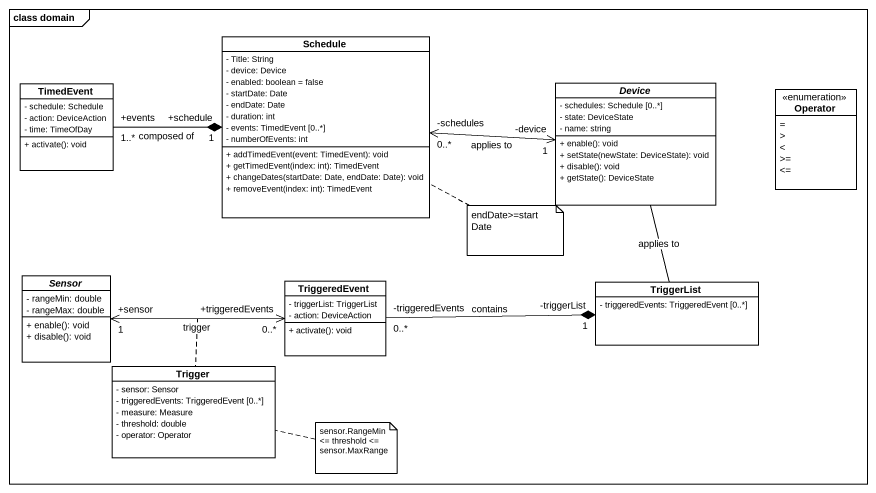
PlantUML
@startuml
mainframe class domain
hide circle
hide empty members
skinparam classAttributeIconSize 0
class Schedule {
  - Title: String
  - device: Device
  - enabled: boolean = false
  - startDate: Date
  - endDate: Date
  - duration: int
  - events: TimedEvent [0..*]
  - numberOfEvents: int
  + addTimedEvent(event: TimedEvent): void
  + getTimedEvent(index: int): TimedEvent
  + changeDates(startDate: Date, endDate: Date): void
  + removeEvent(index: int): TimedEvent
}
class TimedEvent {
  - schedule: Schedule
  - action: DeviceAction
  - time: TimeOfDay
  + activate(): void
}
abstract class Device {
  - schedules: Schedule [0..*]
  - state: DeviceState
  - name: string
  + enable(): void
  + setState(newState: DeviceState): void
  + disable(): void
  + getState(): DeviceState
}
enum Operator {
  ~=
  >
  <
  >=
  <=
}
abstract class Sensor {
  - rangeMin: double
  - rangeMax: double
  + enable(): void
  + disable(): void
}
class TriggeredEvent {
  - triggerList: TriggerList
  - action: DeviceAction
  + activate(): void
}
class TriggerList {
  - triggeredEvents: TriggeredEvent [0..*]
}
class Trigger {
  - sensor: Sensor
  - triggeredEvents: TriggeredEvent [0..*]
  - measure: Measure
  - threshold: double
  - operator: Operator
}
Schedule "-schedules\n0..*" <-right-> "-device\n1" Device : applies to
TimedEvent "+events\n1..*" -right-* "+schedule\n1" Schedule : composed of
Sensor "+sensor\n1" <-right-> "+triggeredEvents\n0..*" TriggeredEvent : trigger
(Sensor, TriggeredEvent) .. Trigger
TriggeredEvent "-triggeredEvents\n0..*" -right-* "-triggerList\n1" TriggerList : contains
TriggerList -up- Device : applies to
note right of Schedule : endDate>=startDate
note right of Trigger : sensor.RangeMin <= threshold <= sensor.MaxRange
@enduml
